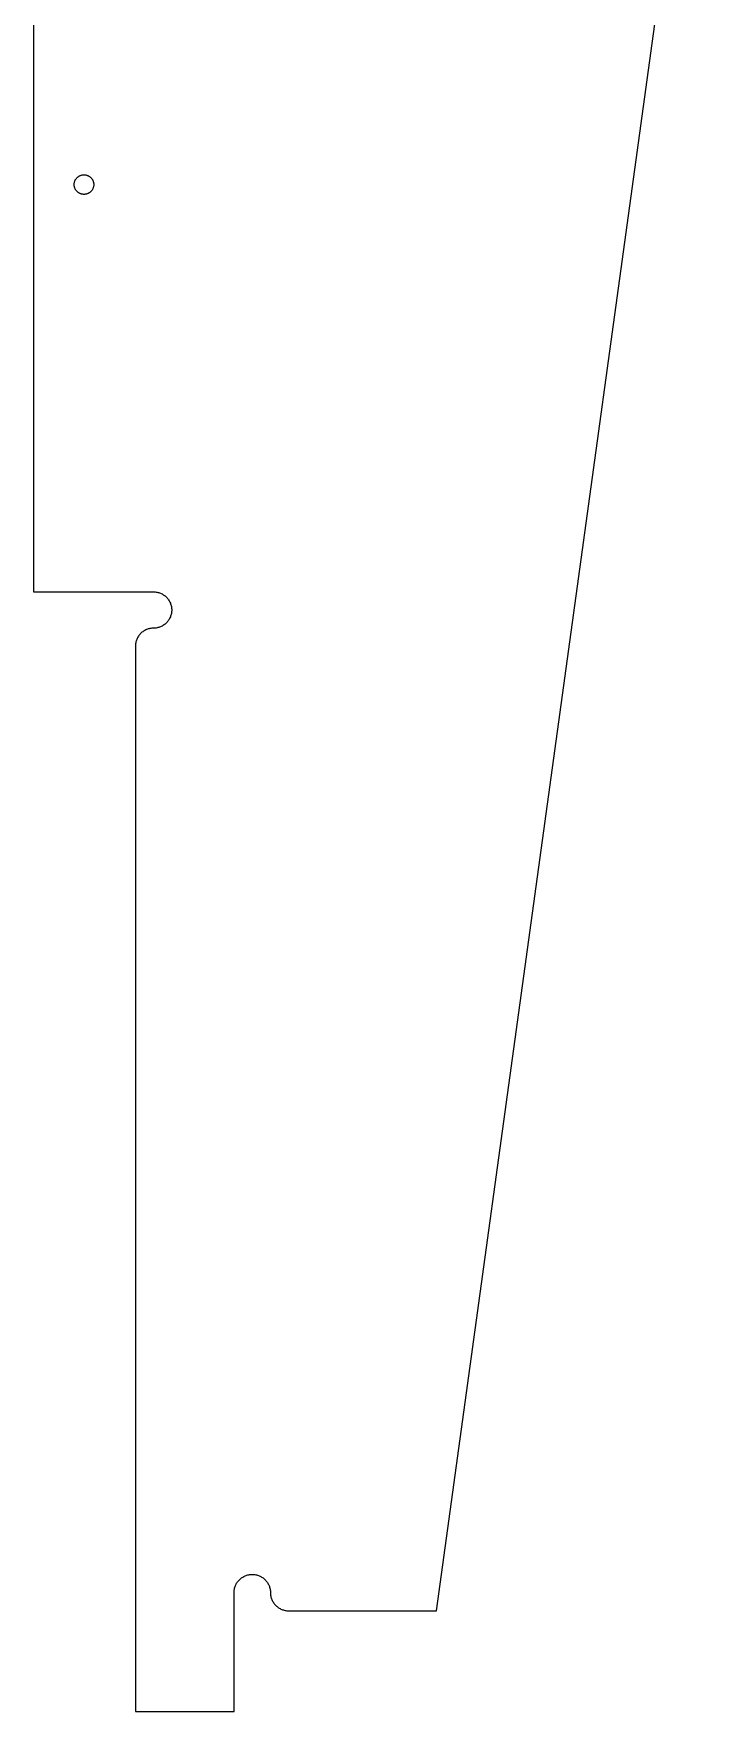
# Model space of a CAD drawing. Header units: metres. Extents: x -500 to 0, y 0 to 600.
# Drawn here: x -500 to -378, y 0 to 300 of the extents above; entities that cross this region are included whole.
import ezdxf

# ---------------------------------------------------------------- set-up
doc = ezdxf.new("R2010")
doc.units = ezdxf.units.M

msp = doc.modelspace()

# ---------------------------------------------------------------- linework, layer by layer
for p, q in [((-500, 582), (-500, 200.18)), ((-428, 18), (-378, 381.82)), ((-492.75, 273), (-492.748, 273.086)), ((-492.748, 272.914), (-492.75, 273)), ((-492.748, 273.086), (-492.742, 273.172)), ((-492.742, 273.172), (-492.731, 273.257)), ((-492.731, 273.257), (-492.716, 273.341)), ((-492.716, 273.341), (-492.698, 273.425)), ((-492.698, 273.425), (-492.675, 273.508)), ((-492.675, 273.508), (-492.648, 273.59)), ((-492.648, 273.59), (-492.617, 273.67)), ((-492.617, 273.67), (-492.582, 273.748)), ((-492.582, 273.748), (-492.543, 273.825)), ((-492.543, 273.825), (-492.501, 273.9)), ((-492.501, 273.9), (-492.455, 273.972)), ((-492.455, 273.972), (-492.406, 274.042)), ((-492.406, 274.042), (-492.353, 274.11)), ((-492.353, 274.11), (-492.297, 274.175)), ((-492.297, 274.175), (-492.237, 274.237)), ((-492.237, 274.237), (-492.175, 274.297)), ((-492.175, 274.297), (-492.11, 274.353)), ((-492.11, 274.353), (-492.042, 274.406)), ((-492.042, 274.406), (-491.972, 274.455)), ((-491.972, 274.455), (-491.9, 274.501)), ((-491.9, 274.501), (-491.825, 274.543)), ((-491.825, 274.543), (-491.748, 274.582)), ((-491.748, 274.582), (-491.67, 274.617)), ((-491.67, 274.617), (-491.59, 274.648)), ((-491.59, 274.648), (-491.508, 274.675)), ((-491.508, 274.675), (-491.425, 274.698)), ((-491.425, 274.698), (-491.341, 274.716)), ((-491.341, 274.716), (-491.257, 274.731)), ((-491.257, 274.731), (-491.172, 274.742)), ((-491.172, 274.742), (-491.086, 274.748)), ((-491.086, 274.748), (-491, 274.75)), ((-491, 274.75), (-490.914, 274.748)), ((-490.914, 274.748), (-490.828, 274.742)), ((-490.828, 274.742), (-490.743, 274.731)), ((-490.743, 274.731), (-490.659, 274.716)), ((-490.659, 274.716), (-490.575, 274.698)), ((-490.575, 274.698), (-490.492, 274.675)), ((-490.492, 274.675), (-490.41, 274.648)), ((-490.41, 274.648), (-490.33, 274.617)), ((-490.33, 274.617), (-490.252, 274.582)), ((-490.252, 274.582), (-490.175, 274.543)), ((-490.175, 274.543), (-490.1, 274.501)), ((-490.1, 274.501), (-490.028, 274.455)), ((-490.028, 274.455), (-489.958, 274.406)), ((-489.958, 274.406), (-489.89, 274.353)), ((-489.89, 274.353), (-489.825, 274.297)), ((-489.825, 274.297), (-489.763, 274.237)), ((-489.763, 274.237), (-489.703, 274.175)), ((-489.703, 274.175), (-489.647, 274.11)), ((-489.647, 274.11), (-489.594, 274.042)), ((-489.594, 274.042), (-489.545, 273.972)), ((-489.545, 273.972), (-489.499, 273.9)), ((-489.499, 273.9), (-489.457, 273.825)), ((-489.457, 273.825), (-489.418, 273.748)), ((-489.418, 273.748), (-489.383, 273.67)), ((-489.383, 273.67), (-489.352, 273.59)), ((-489.352, 273.59), (-489.325, 273.508)), ((-489.325, 273.508), (-489.302, 273.425)), ((-489.302, 273.425), (-489.284, 273.341)), ((-489.284, 273.341), (-489.269, 273.257)), ((-489.269, 273.257), (-489.258, 273.172)), ((-489.258, 273.172), (-489.252, 273.086)), ((-489.252, 273.086), (-489.25, 273)), ((-489.25, 273), (-489.252, 272.914)), ((-492.742, 272.828), (-492.748, 272.914)), ((-492.731, 272.743), (-492.742, 272.828)), ((-492.716, 272.659), (-492.731, 272.743)), ((-492.698, 272.575), (-492.716, 272.659)), ((-492.675, 272.492), (-492.698, 272.575)), ((-492.648, 272.41), (-492.675, 272.492)), ((-492.617, 272.33), (-492.648, 272.41)), ((-492.582, 272.252), (-492.617, 272.33)), ((-492.543, 272.175), (-492.582, 272.252)), ((-492.501, 272.1), (-492.543, 272.175)), ((-492.455, 272.028), (-492.501, 272.1)), ((-492.406, 271.958), (-492.455, 272.028)), ((-492.353, 271.89), (-492.406, 271.958)), ((-492.297, 271.825), (-492.353, 271.89)), ((-492.237, 271.763), (-492.297, 271.825)), ((-492.175, 271.703), (-492.237, 271.763)), ((-492.11, 271.647), (-492.175, 271.703)), ((-492.042, 271.594), (-492.11, 271.647)), ((-491.972, 271.545), (-492.042, 271.594)), ((-491.9, 271.499), (-491.972, 271.545)), ((-491.825, 271.457), (-491.9, 271.499)), ((-491.748, 271.418), (-491.825, 271.457)), ((-491.67, 271.383), (-491.748, 271.418)), ((-491.59, 271.352), (-491.67, 271.383)), ((-491.508, 271.325), (-491.59, 271.352)), ((-491.425, 271.302), (-491.508, 271.325)), ((-491.341, 271.284), (-491.425, 271.302)), ((-491.257, 271.269), (-491.341, 271.284)), ((-491.172, 271.258), (-491.257, 271.269)), ((-491.086, 271.252), (-491.172, 271.258)), ((-491, 271.25), (-491.086, 271.252)), ((-490.914, 271.252), (-491, 271.25)), ((-490.828, 271.258), (-490.914, 271.252)), ((-490.743, 271.269), (-490.828, 271.258)), ((-490.659, 271.284), (-490.743, 271.269)), ((-490.575, 271.302), (-490.659, 271.284)), ((-490.492, 271.325), (-490.575, 271.302)), ((-490.41, 271.352), (-490.492, 271.325)), ((-490.33, 271.383), (-490.41, 271.352)), ((-490.252, 271.418), (-490.33, 271.383)), ((-490.175, 271.457), (-490.252, 271.418)), ((-490.1, 271.499), (-490.175, 271.457)), ((-490.028, 271.545), (-490.1, 271.499)), ((-489.958, 271.594), (-490.028, 271.545)), ((-489.89, 271.647), (-489.958, 271.594)), ((-489.825, 271.703), (-489.89, 271.647)), ((-489.763, 271.763), (-489.825, 271.703)), ((-489.703, 271.825), (-489.763, 271.763)), ((-489.647, 271.89), (-489.703, 271.825)), ((-489.594, 271.958), (-489.647, 271.89)), ((-489.545, 272.028), (-489.594, 271.958)), ((-489.499, 272.1), (-489.545, 272.028)), ((-489.457, 272.175), (-489.499, 272.1)), ((-489.418, 272.252), (-489.457, 272.175)), ((-489.383, 272.33), (-489.418, 272.252)), ((-489.352, 272.41), (-489.383, 272.33)), ((-489.325, 272.492), (-489.352, 272.41)), ((-489.302, 272.575), (-489.325, 272.492)), ((-489.284, 272.659), (-489.302, 272.575)), ((-489.269, 272.743), (-489.284, 272.659)), ((-489.258, 272.828), (-489.269, 272.743)), ((-489.252, 272.914), (-489.258, 272.828)), ((-500, 200.18), (-478.57, 200.18)), ((-478.57, 200.18), (-478.411, 200.176)), ((-478.411, 200.176), (-478.251, 200.164)), ((-478.251, 200.164), (-478.093, 200.145)), ((-478.093, 200.145), (-477.936, 200.118)), ((-477.936, 200.118), (-477.78, 200.083)), ((-477.78, 200.083), (-477.627, 200.04)), ((-477.627, 200.04), (-477.475, 199.99)), ((-477.475, 199.99), (-477.326, 199.933)), ((-477.326, 199.933), (-477.18, 199.868)), ((-477.18, 199.868), (-477.038, 199.796)), ((-477.038, 199.796), (-476.899, 199.718)), ((-476.899, 199.718), (-476.764, 199.632)), ((-476.764, 199.632), (-476.634, 199.54)), ((-476.634, 199.54), (-476.508, 199.442)), ((-476.508, 199.442), (-476.387, 199.338)), ((-476.387, 199.338), (-476.272, 199.228)), ((-476.272, 199.228), (-476.162, 199.113)), ((-476.162, 199.113), (-476.058, 198.992)), ((-476.058, 198.992), (-475.96, 198.866)), ((-475.96, 198.866), (-475.868, 198.736)), ((-475.868, 198.736), (-475.782, 198.601)), ((-475.782, 198.601), (-475.704, 198.462)), ((-475.704, 198.462), (-475.632, 198.32)), ((-475.632, 198.32), (-475.567, 198.174)), ((-475.567, 198.174), (-475.51, 198.025)), ((-475.51, 198.025), (-475.46, 197.873)), ((-475.868, 195.124), (-475.96, 194.994)), ((-475.782, 195.259), (-475.868, 195.124)), ((-475.704, 195.398), (-475.782, 195.259)), ((-475.632, 195.54), (-475.704, 195.398)), ((-475.567, 195.686), (-475.632, 195.54)), ((-475.51, 195.835), (-475.567, 195.686)), ((-475.46, 195.987), (-475.51, 195.835)), ((-475.46, 197.873), (-475.417, 197.72)), ((-475.417, 196.14), (-475.46, 195.987)), ((-475.417, 197.72), (-475.382, 197.564)), ((-475.382, 196.296), (-475.417, 196.14)), ((-475.382, 197.564), (-475.355, 197.407)), ((-475.355, 196.453), (-475.382, 196.296)), ((-475.355, 197.407), (-475.336, 197.249)), ((-475.336, 196.611), (-475.355, 196.453)), ((-475.336, 197.249), (-475.324, 197.089)), ((-475.324, 196.771), (-475.336, 196.611)), ((-475.324, 197.089), (-475.32, 196.93)), ((-475.32, 196.93), (-475.324, 196.771)), ((-481.358, 192.101), (-481.436, 191.962)), ((-481.272, 192.236), (-481.358, 192.101)), ((-481.18, 192.366), (-481.272, 192.236)), ((-481.082, 192.492), (-481.18, 192.366)), ((-480.978, 192.613), (-481.082, 192.492)), ((-480.868, 192.728), (-480.978, 192.613)), ((-480.753, 192.838), (-480.868, 192.728)), ((-480.632, 192.942), (-480.753, 192.838)), ((-480.506, 193.04), (-480.632, 192.942)), ((-480.376, 193.132), (-480.506, 193.04)), ((-480.241, 193.218), (-480.376, 193.132)), ((-480.102, 193.296), (-480.241, 193.218)), ((-479.96, 193.368), (-480.102, 193.296)), ((-479.814, 193.433), (-479.96, 193.368)), ((-479.665, 193.49), (-479.814, 193.433)), ((-479.513, 193.54), (-479.665, 193.49)), ((-479.36, 193.583), (-479.513, 193.54)), ((-479.204, 193.618), (-479.36, 193.583)), ((-479.047, 193.645), (-479.204, 193.618)), ((-478.889, 193.664), (-479.047, 193.645)), ((-478.729, 193.676), (-478.889, 193.664)), ((-478.411, 193.684), (-478.729, 193.676)), ((-478.251, 193.696), (-478.411, 193.684)), ((-478.093, 193.715), (-478.251, 193.696)), ((-477.936, 193.742), (-478.093, 193.715)), ((-477.78, 193.777), (-477.936, 193.742)), ((-477.627, 193.82), (-477.78, 193.777)), ((-477.475, 193.87), (-477.627, 193.82)), ((-477.326, 193.927), (-477.475, 193.87)), ((-477.18, 193.992), (-477.326, 193.927)), ((-477.038, 194.064), (-477.18, 193.992)), ((-476.899, 194.142), (-477.038, 194.064)), ((-476.764, 194.228), (-476.899, 194.142)), ((-476.634, 194.32), (-476.764, 194.228)), ((-476.508, 194.418), (-476.634, 194.32)), ((-476.387, 194.522), (-476.508, 194.418)), ((-476.272, 194.632), (-476.387, 194.522)), ((-476.162, 194.747), (-476.272, 194.632)), ((-476.058, 194.868), (-476.162, 194.747)), ((-475.96, 194.994), (-476.058, 194.868)), ((-481.816, 190.589), (-481.82, 190.43)), ((-481.82, 190.43), (-481.82, 0)), ((-481.804, 190.749), (-481.816, 190.589)), ((-481.785, 190.907), (-481.804, 190.749)), ((-481.758, 191.064), (-481.785, 190.907)), ((-481.723, 191.22), (-481.758, 191.064)), ((-481.68, 191.373), (-481.723, 191.22)), ((-481.63, 191.525), (-481.68, 191.373)), ((-481.573, 191.674), (-481.63, 191.525)), ((-481.508, 191.82), (-481.573, 191.674)), ((-481.436, 191.962), (-481.508, 191.82)), ((-462.736, 23.9523), (-462.601, 24.0376)), ((-462.601, 24.0376), (-462.462, 24.1162)), ((-462.462, 24.1162), (-462.32, 24.188)), ((-462.32, 24.188), (-462.174, 24.2526)), ((-462.174, 24.2526), (-462.025, 24.31)), ((-462.025, 24.31), (-461.873, 24.36)), ((-461.873, 24.36), (-461.72, 24.4026)), ((-461.72, 24.4026), (-461.564, 24.4375)), ((-461.564, 24.4375), (-461.407, 24.4648)), ((-461.407, 24.4648), (-461.249, 24.4843)), ((-461.249, 24.4843), (-461.089, 24.4961)), ((-461.089, 24.4961), (-460.93, 24.5)), ((-460.93, 24.5), (-460.771, 24.4961)), ((-460.771, 24.4961), (-460.611, 24.4843)), ((-460.611, 24.4843), (-460.453, 24.4648)), ((-460.453, 24.4648), (-460.296, 24.4375)), ((-460.296, 24.4375), (-460.14, 24.4026)), ((-460.14, 24.4026), (-459.987, 24.36)), ((-459.987, 24.36), (-459.835, 24.31)), ((-459.835, 24.31), (-459.686, 24.2526)), ((-459.686, 24.2526), (-459.54, 24.188)), ((-459.54, 24.188), (-459.398, 24.1162)), ((-459.398, 24.1162), (-459.259, 24.0376)), ((-459.259, 24.0376), (-459.124, 23.9523)), ((-464.18, 21.25), (-464.176, 21.4095)), ((-464.18, 0), (-464.18, 21.25)), ((-464.176, 21.4095), (-464.164, 21.5685)), ((-464.164, 21.5685), (-464.145, 21.7269)), ((-464.145, 21.7269), (-464.118, 21.884)), ((-464.118, 21.884), (-464.083, 22.0397)), ((-464.083, 22.0397), (-464.04, 22.1934)), ((-464.04, 22.1934), (-463.99, 22.3449)), ((-463.99, 22.3449), (-463.933, 22.4937)), ((-463.933, 22.4937), (-463.868, 22.6395)), ((-463.868, 22.6395), (-463.796, 22.782)), ((-463.796, 22.782), (-463.718, 22.9208)), ((-463.718, 22.9208), (-463.632, 23.0556)), ((-463.632, 23.0556), (-463.54, 23.186)), ((-463.54, 23.186), (-463.442, 23.3118)), ((-463.442, 23.3118), (-463.338, 23.4326)), ((-463.338, 23.4326), (-463.228, 23.5481)), ((-463.228, 23.5481), (-463.113, 23.6581)), ((-463.113, 23.6581), (-462.992, 23.7623)), ((-462.992, 23.7623), (-462.866, 23.8604)), ((-462.866, 23.8604), (-462.736, 23.9523)), ((-459.124, 23.9523), (-458.994, 23.8604)), ((-458.994, 23.8604), (-458.868, 23.7623)), ((-458.868, 23.7623), (-458.747, 23.6581)), ((-458.747, 23.6581), (-458.632, 23.5481)), ((-458.632, 23.5481), (-458.522, 23.4326)), ((-458.522, 23.4326), (-458.418, 23.3118)), ((-458.418, 23.3118), (-458.32, 23.186)), ((-458.32, 23.186), (-458.228, 23.0556)), ((-458.228, 23.0556), (-458.142, 22.9208)), ((-458.142, 22.9208), (-458.064, 22.782)), ((-458.064, 22.782), (-457.992, 22.6395)), ((-457.992, 22.6395), (-457.927, 22.4937)), ((-457.927, 22.4937), (-457.87, 22.3449)), ((-457.87, 22.3449), (-457.82, 22.1934)), ((-457.82, 22.1934), (-457.777, 22.0397)), ((-457.777, 22.0397), (-457.742, 21.884)), ((-457.742, 21.884), (-457.715, 21.7269)), ((-457.715, 21.7269), (-457.696, 21.5685)), ((-457.696, 21.5685), (-457.684, 21.4095)), ((-457.684, 21.4095), (-457.676, 21.0905)), ((-457.676, 21.0905), (-457.664, 20.9314)), ((-457.664, 20.9314), (-457.645, 20.7731)), ((-457.645, 20.7731), (-457.618, 20.616)), ((-457.618, 20.616), (-457.583, 20.4603)), ((-457.583, 20.4603), (-457.54, 20.3066)), ((-457.54, 20.3066), (-457.49, 20.1551)), ((-457.49, 20.1551), (-457.433, 20.0063)), ((-457.433, 20.0063), (-457.368, 19.8604)), ((-457.368, 19.8604), (-457.296, 19.718)), ((-457.296, 19.718), (-457.218, 19.5792)), ((-457.218, 19.5792), (-457.132, 19.4444)), ((-457.132, 19.4444), (-457.04, 19.314)), ((-457.04, 19.314), (-456.942, 19.1882)), ((-456.942, 19.1882), (-456.838, 19.0674)), ((-456.838, 19.0674), (-456.728, 18.9519)), ((-456.728, 18.9519), (-456.613, 18.8419)), ((-456.613, 18.8419), (-456.492, 18.7377)), ((-456.492, 18.7377), (-456.366, 18.6396)), ((-456.366, 18.6396), (-456.236, 18.5477)), ((-456.236, 18.5477), (-456.101, 18.4624)), ((-456.101, 18.4624), (-455.962, 18.3837)), ((-455.962, 18.3837), (-455.82, 18.312)), ((-455.82, 18.312), (-455.674, 18.2474)), ((-455.674, 18.2474), (-455.525, 18.19)), ((-455.525, 18.19), (-455.373, 18.1399)), ((-455.373, 18.1399), (-455.22, 18.0974)), ((-455.22, 18.0974), (-455.064, 18.0624)), ((-455.064, 18.0624), (-454.907, 18.0352)), ((-454.907, 18.0352), (-454.749, 18.0156)), ((-454.749, 18.0156), (-454.589, 18.0039)), ((-454.589, 18.0039), (-454.43, 18)), ((-454.43, 18), (-428, 18)), ((-481.82, 0), (-464.18, 0))]:
    msp.add_line(p, q)

doc.saveas('drawing.dxf')
